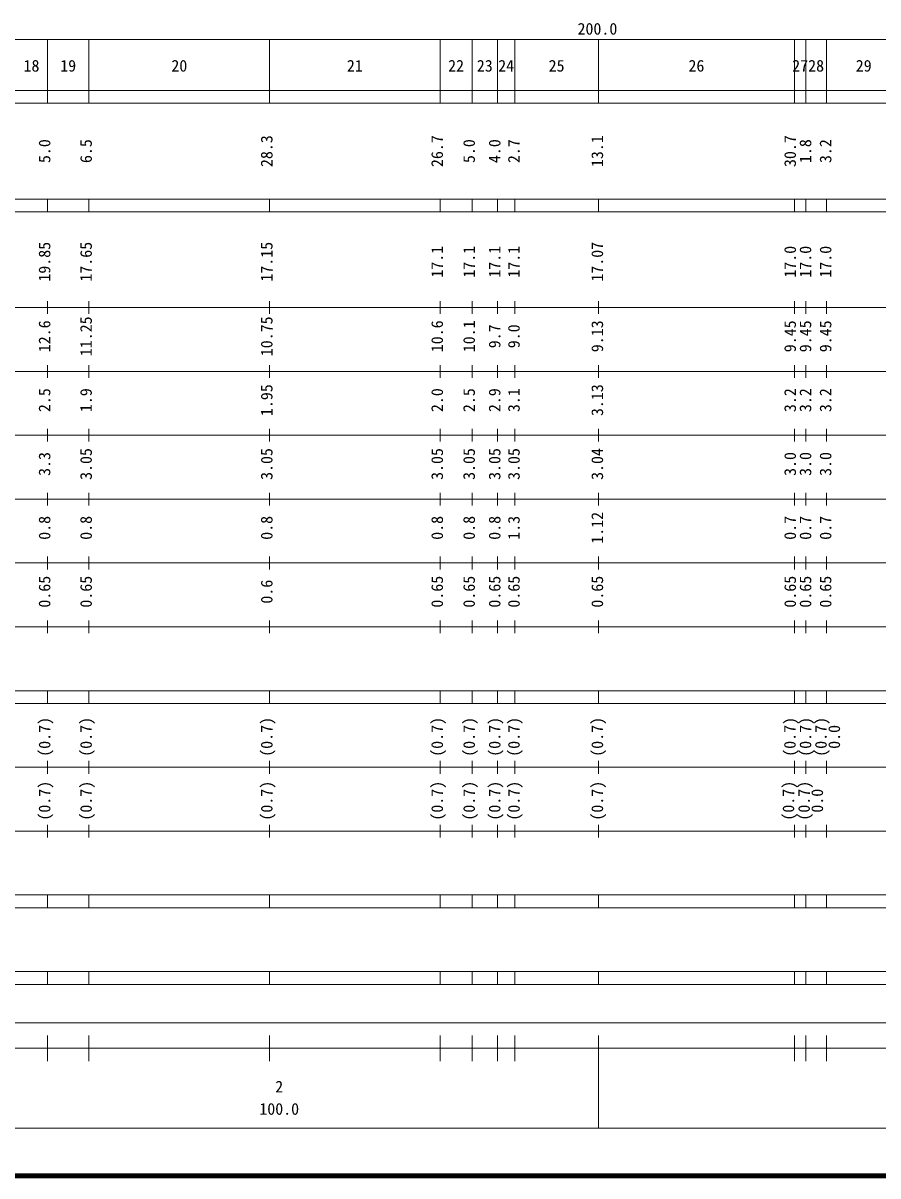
# Model space of a CAD drawing. Units: millimetres on the paper, enlarged 1000 times. Extents: x 40000 to 680000, y 20000 to 380000.
# Drawn here: x 177877 to 311784, y 20000 to 200558 of the extents above; entities that cross this region are included whole.
import ezdxf
from ezdxf.enums import TextEntityAlignment as Align

# ---------------------------------------------------------------- set-up
doc = ezdxf.new("R2010")
doc.units = ezdxf.units.MM
doc.header["$LTSCALE"] = 1000
doc.layers.add('M-TTL', color=2, linetype='Continuous', lineweight=140)
doc.layers.add('M-TTL-BAND', color=7, linetype='Continuous', lineweight=13)
doc.styles.add('ＭＳ ゴシック', font='')
doc.styles.get('ＭＳ ゴシック').set_extended_font_data('MS Gothic')

msp = doc.modelspace()

# ---------------------------------------------------------------- linework, layer by layer
at = {"layer": 'M-TTL'}
msp.add_line((40000, 20000), (680000, 20000), dxfattribs=at)
at = {"layer": 'M-TTL-BAND'}
for p, q in [((68000, 198000), (579000, 198000)), ((181700, 188000), (181700, 198000)), ((188200, 188000), (188200, 198000)), ((216500, 188000), (216500, 198000)), ((243200, 188000), (243200, 198000)), ((248200, 188000), (248200, 198000)), ((252200, 188000), (252200, 198000)), ((254900, 188000), (254900, 198000)), ((268000, 188000), (268000, 198000)), ((298700, 188000), (298700, 198000)), ((300500, 188000), (300500, 198000)), ((303700, 188000), (303700, 198000)), ((40000, 190000), (579000, 190000)), ((40000, 188000), (579000, 188000)), ((40000, 173000), (579000, 173000)), ((181700, 171000), (181700, 173000)), ((188200, 171000), (188200, 173000)), ((216500, 171000), (216500, 173000)), ((243200, 171000), (243200, 173000)), ((248200, 171000), (248200, 173000)), ((252200, 171000), (252200, 173000)), ((254900, 171000), (254900, 173000)), ((268000, 171000), (268000, 173000)), ((298700, 171000), (298700, 173000)), ((300500, 171000), (300500, 173000)), ((303700, 171000), (303700, 173000)), ((40000, 171000), (579000, 171000)), ((40000, 156000), (579000, 156000)), ((181700, 155000), (181700, 157000)), ((188200, 155000), (188200, 157000)), ((216500, 155000), (216500, 157000)), ((243200, 155000), (243200, 157000)), ((248200, 155000), (248200, 157000)), ((252200, 155000), (252200, 157000)), ((254900, 155000), (254900, 157000)), ((268000, 155000), (268000, 157000)), ((298700, 155000), (298700, 157000)), ((300500, 155000), (300500, 157000)), ((303700, 155000), (303700, 157000)), ((181700, 145000), (181700, 147000)), ((188200, 145000), (188200, 147000)), ((216500, 145000), (216500, 147000)), ((243200, 145000), (243200, 147000)), ((248200, 145000), (248200, 147000)), ((252200, 145000), (252200, 147000)), ((254900, 145000), (254900, 147000)), ((268000, 145000), (268000, 147000)), ((298700, 145000), (298700, 147000)), ((300500, 145000), (300500, 147000)), ((303700, 145000), (303700, 147000)), ((46000, 146000), (579000, 146000)), ((52000, 136000), (579000, 136000)), ((181700, 135000), (181700, 137000)), ((188200, 135000), (188200, 137000)), ((216500, 135000), (216500, 137000)), ((243200, 135000), (243200, 137000)), ((248200, 135000), (248200, 137000)), ((252200, 135000), (252200, 137000)), ((254900, 135000), (254900, 137000)), ((268000, 135000), (268000, 137000)), ((298700, 135000), (298700, 137000)), ((300500, 135000), (300500, 137000)), ((303700, 135000), (303700, 137000)), ((181700, 125000), (181700, 127000)), ((188200, 125000), (188200, 127000)), ((216500, 125000), (216500, 127000)), ((243200, 125000), (243200, 127000)), ((248200, 125000), (248200, 127000)), ((252200, 125000), (252200, 127000)), ((254900, 125000), (254900, 127000)), ((268000, 125000), (268000, 127000)), ((298700, 125000), (298700, 127000)), ((300500, 125000), (300500, 127000)), ((303700, 125000), (303700, 127000)), ((46000, 126000), (579000, 126000)), ((52000, 116000), (579000, 116000)), ((181700, 115000), (181700, 117000)), ((188200, 115000), (188200, 117000)), ((216500, 115000), (216500, 117000)), ((243200, 115000), (243200, 117000)), ((248200, 115000), (248200, 117000)), ((252200, 115000), (252200, 117000)), ((254900, 115000), (254900, 117000)), ((268000, 115000), (268000, 117000)), ((298700, 115000), (298700, 117000)), ((300500, 115000), (300500, 117000)), ((303700, 115000), (303700, 117000)), ((181700, 105000), (181700, 107000)), ((188200, 105000), (188200, 107000)), ((216500, 105000), (216500, 107000)), ((243200, 105000), (243200, 107000)), ((248200, 105000), (248200, 107000)), ((252200, 105000), (252200, 107000)), ((254900, 105000), (254900, 107000)), ((268000, 105000), (268000, 107000)), ((298700, 105000), (298700, 107000)), ((300500, 105000), (300500, 107000)), ((303700, 105000), (303700, 107000)), ((46000, 106000), (579000, 106000)), ((40000, 96000), (579000, 96000)), ((181700, 94000), (181700, 96000)), ((188200, 94000), (188200, 96000)), ((216500, 94000), (216500, 96000)), ((243200, 94000), (243200, 96000)), ((248200, 94000), (248200, 96000)), ((252200, 94000), (252200, 96000)), ((254900, 94000), (254900, 96000)), ((268000, 94000), (268000, 96000)), ((298700, 94000), (298700, 96000)), ((300500, 94000), (300500, 96000)), ((303700, 94000), (303700, 96000)), ((40000, 94000), (579000, 94000)), ((181700, 83000), (181700, 85000)), ((188200, 83000), (188200, 85000)), ((216500, 83000), (216500, 85000)), ((243200, 83000), (243200, 85000)), ((248200, 83000), (248200, 85000)), ((252200, 83000), (252200, 85000)), ((254900, 83000), (254900, 85000)), ((268000, 83000), (268000, 85000)), ((298700, 83000), (298700, 85000)), ((300500, 83000), (300500, 85000)), ((303700, 83000), (303700, 85000)), ((49000, 84000), (579000, 84000)), ((181700, 73000), (181700, 75000)), ((188200, 73000), (188200, 75000)), ((216500, 73000), (216500, 75000)), ((243200, 73000), (243200, 75000)), ((248200, 73000), (248200, 75000)), ((252200, 73000), (252200, 75000)), ((254900, 73000), (254900, 75000)), ((268000, 73000), (268000, 75000)), ((298700, 73000), (298700, 75000)), ((300500, 73000), (300500, 75000)), ((303700, 73000), (303700, 75000)), ((40000, 74000), (579000, 74000)), ((40000, 64000), (579000, 64000)), ((181700, 62000), (181700, 64000)), ((188200, 62000), (188200, 64000)), ((216500, 62000), (216500, 64000)), ((243200, 62000), (243200, 64000)), ((248200, 62000), (248200, 64000)), ((252200, 62000), (252200, 64000)), ((254900, 62000), (254900, 64000)), ((268000, 62000), (268000, 64000)), ((298700, 62000), (298700, 64000)), ((300500, 62000), (300500, 64000)), ((303700, 62000), (303700, 64000)), ((40000, 62000), (579000, 62000)), ((40000, 52000), (579000, 52000)), ((181700, 50000), (181700, 52000)), ((188200, 50000), (188200, 52000)), ((216500, 50000), (216500, 52000)), ((243200, 50000), (243200, 52000)), ((248200, 50000), (248200, 52000)), ((252200, 50000), (252200, 52000)), ((254900, 50000), (254900, 52000)), ((268000, 50000), (268000, 52000)), ((298700, 50000), (298700, 52000)), ((300500, 50000), (300500, 52000)), ((303700, 50000), (303700, 52000)), ((40000, 50000), (579000, 50000)), ((71000, 44000), (463256, 44000)), ((181700, 38000), (181700, 42000)), ((188200, 38000), (188200, 42000)), ((216500, 38000), (216500, 42000)), ((243200, 38000), (243200, 42000)), ((248200, 38000), (248200, 42000)), ((252200, 38000), (252200, 42000)), ((254900, 38000), (254900, 42000)), ((268000, 27500), (268000, 42000)), ((298700, 38000), (298700, 42000)), ((300500, 38000), (300500, 42000)), ((303700, 38000), (303700, 42000)), ((40000, 40000), (579000, 40000)), ((68000, 27500), (579000, 27500))]:
    msp.add_line(p, q, dxfattribs=at)

# ---------------------------------------------------------------- texts
at = {"layer": 'M-TTL-BAND', "style": 'ＭＳ ゴシック'}
for s, p in [('200.0', (267844, 198195)), ('18', (179200, 192405)), ('19', (184950, 192405)), ('20', (202350, 192405)), ('21', (229850, 192405)), ('22', (245700, 192405)), ('23', (250200, 192405)), ('24', (253550, 192405)), ('25', (261450, 192405)), ('26', (283350, 192405)), ('27', (299600, 192405)), ('28', (302100, 192405)), ('29', (309550, 192405)), ('2', (218000, 32523)), ('100.0', (218000, 29033))]:
    msp.add_text(s, height=1833, dxfattribs=at).set_placement(p, align=Align.BOTTOM_CENTER)
for s, p in [('28.3', (217500, 180500)), ('26.7', (244200, 180500)), ('13.1', (269279, 180500)), ('30.7', (299489, 180500)), ('5.0', (182700, 180500)), ('6.5', (189200, 180500)), ('5.0', (249200, 180500)), ('4.0', (253200, 180500)), ('2.7', (256218, 180500)), ('1.8', (301887, 180500)), ('3.2', (305036, 180500)), ('19.85', (182700, 163174)), ('17.65', (189200, 163174)), ('17.15', (217500, 163174)), ('17.07', (269279, 163174)), ('17.1', (244200, 163174)), ('17.1', (249200, 163174)), ('17.1', (253200, 163174)), ('17.1', (256218, 163174)), ('17.0', (299489, 163174)), ('17.0', (301887, 163174)), ('17.0', (305036, 163174)), ('12.6', (182700, 151500)), ('11.25', (189200, 151500)), ('10.75', (217500, 151500)), ('10.6', (244200, 151500)), ('10.1', (249200, 151500)), ('9.13', (269279, 151500)), ('9.45', (299489, 151500)), ('9.45', (301887, 151500)), ('9.45', (305036, 151500)), ('9.7', (253200, 151500)), ('9.0', (256218, 151500)), ('2.5', (182700, 141500)), ('1.9', (189200, 141500)), ('1.95', (217500, 141500)), ('2.0', (244200, 141500)), ('2.5', (249200, 141500)), ('2.9', (253200, 141500)), ('3.1', (256218, 141500)), ('3.13', (269279, 141500)), ('3.2', (299489, 141500)), ('3.2', (301887, 141500)), ('3.2', (305036, 141500)), ('3.05', (189200, 131500)), ('3.05', (217500, 131500)), ('3.05', (244200, 131500)), ('3.05', (249200, 131500)), ('3.05', (253200, 131500)), ('3.05', (256218, 131500)), ('3.04', (269279, 131500)), ('3.3', (182700, 131500)), ('3.0', (299489, 131500)), ('3.0', (301887, 131500)), ('3.0', (305036, 131500)), ('0.8', (182700, 121500)), ('0.8', (189200, 121500)), ('0.8', (217500, 121500)), ('0.8', (244200, 121500)), ('0.8', (249200, 121500)), ('0.8', (253200, 121500)), ('1.3', (256218, 121500)), ('1.12', (269279, 121500)), ('0.7', (299489, 121500)), ('0.7', (301887, 121500)), ('0.7', (305036, 121500)), ('0.65', (182700, 111500)), ('0.65', (189200, 111500)), ('0.65', (244200, 111500)), ('0.65', (249200, 111500)), ('0.65', (253200, 111500)), ('0.65', (256218, 111500)), ('0.65', (269279, 111500)), ('0.65', (299489, 111500)), ('0.65', (301887, 111500)), ('0.65', (305036, 111500)), ('0.6', (217500, 111500)), ('(0.7)', (182700, 88764)), ('(0.7)', (189200, 88764)), ('(0.7)', (217500, 88764)), ('(0.7)', (244200, 88764)), ('(0.7)', (249200, 88764)), ('(0.7)', (253200, 88764)), ('(0.7)', (256218, 88764)), ('(0.7)', (269279, 88764)), ('(0.7)', (299442, 88764)), ('(0.7)', (301887, 88764)), ('(0.7)', (304304, 88764)), ('0.0', (306392, 88764)), ('(0.7)', (182700, 78764)), ('(0.7)', (189200, 78764)), ('(0.7)', (217500, 78764)), ('(0.7)', (244200, 78764)), ('(0.7)', (249200, 78764)), ('(0.7)', (253200, 78764)), ('(0.7)', (256218, 78764)), ('(0.7)', (269279, 78764)), ('(0.7)', (299215, 78764)), ('(0.7)', (301669, 78764)), ('0.0', (303731, 78764))]:
    msp.add_text(s, height=1833, rotation=90, dxfattribs=at).set_placement(p, align=Align.BOTTOM_CENTER)

doc.saveas('drawing.dxf')
